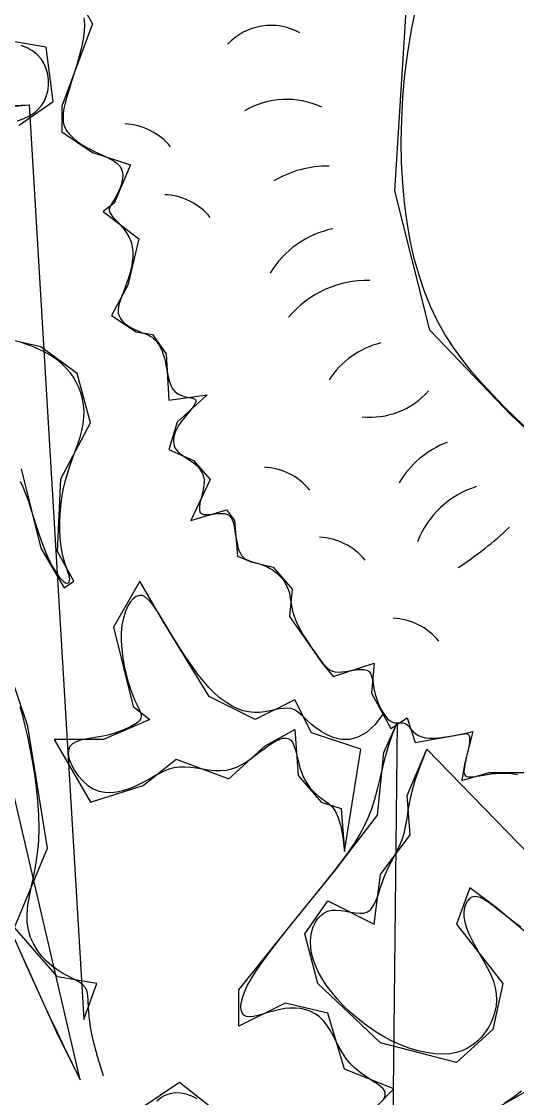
# Model space of a CAD drawing. Header units: metres. Extents: x -5582206 to 1721362, y -2047520 to 6750995.
# Drawn here: x 3381.7 to 3482.4, y 1807.5 to 2026 of the extents above; entities that cross this region are included whole.
import ezdxf

# ---------------------------------------------------------------- set-up
doc = ezdxf.new("R2010")
doc.units = ezdxf.units.M
doc.layers.add('3', color=3, linetype='Continuous')
doc.layers.add('7', color=7, linetype='Continuous')

msp = doc.modelspace()

# ---------------------------------------------------------------- linework, layer by layer
at = {"layer": '3'}
for points in [[(3391.94, 2032.85), (3396.13, 2025.54), (3389.85, 2008.82), (3389.85, 2003.6), (3396.13, 1999.42), (3403.84, 1996.9), (3400.51, 1989.13), (3398.28, 1987.46), (3405.51, 1981.91), (3403.29, 1972.47), (3399.95, 1966.36), (3404.95, 1963.03), (3408.29, 1962.47), (3411.07, 1958.59), (3411.62, 1949.15), (3419.41, 1950.26), (3413.29, 1944.71), (3411.62, 1939.15), (3416.63, 1936.93), (3419.96, 1933.04), (3416.07, 1924.72), (3423.3, 1926.94), (3424.96, 1924.72), (3425.52, 1917.5), (3428.3, 1916.39), (3432.75, 1915.28), (3436.64, 1910.83), (3436.08, 1905.28), (3442.75, 1895.84), (3444.97, 1893.07), (3453.31, 1895.84), (3452.76, 1889.73), (3456.65, 1882.52), (3459.98, 1884.74), (3461.65, 1879.74), (3471.1, 1881.4), (3473.32, 1881.96), (3471.65, 1875.3), (3471.1, 1871.97), (3476.66, 1873.63), (3484.99, 1873.63)], [(3503.1, 1925.68), (3481.09, 1946.1), (3464.58, 1963.38), (3457.51, 1991.65), (3459.87, 2029.34)], [(3484.46, 1943.2), (3482.01, 1945.58), (3479.65, 1947.91), (3477.38, 1950.23), (3475.21, 1952.55), (3473.15, 1954.9), (3471.21, 1957.32), (3469.39, 1959.82), (3467.7, 1962.44), (3466.16, 1965.21), (3464.76, 1968.14), (3463.5, 1971.24), (3462.4, 1974.51), (3461.44, 1977.94), (3460.63, 1981.53), (3459.97, 1985.27), (3459.45, 1989.17), (3459.08, 1993.22), (3458.86, 1997.41), (3458.79, 2001.73), (3458.88, 2006.14), (3459.13, 2010.63), (3459.55, 2015.16), (3460.13, 2019.72), (3460.89, 2024.28), (3461.83, 2028.82)], [(3394.37, 2026.72), (3394.44, 2025.41), (3394.38, 2023.97), (3394.18, 2022.41), (3393.84, 2020.73), (3393.4, 2018.99), (3392.9, 2017.23), (3392.37, 2015.48), (3391.83, 2013.79), (3391.33, 2012.19), (3390.9, 2010.74), (3390.55, 2009.45), (3390.31, 2008.33), (3390.16, 2007.34), (3390.11, 2006.47), (3390.16, 2005.7), (3390.31, 2005.01), (3390.55, 2004.37), (3390.9, 2003.77), (3391.34, 2003.2), (3391.87, 2002.63), (3392.47, 2002.09), (3393.15, 2001.57), (3393.89, 2001.07), (3394.68, 2000.59), (3395.51, 2000.13), (3396.37, 1999.7), (3397.25, 1999.29), (3398.13, 1998.89), (3398.98, 1998.5), (3399.78, 1998.09), (3400.51, 1997.65), (3401.14, 1997.17), (3401.65, 1996.63), (3402, 1996.03), (3402.19, 1995.34), (3402.24, 1994.6), (3402.15, 1993.83), (3401.97, 1993.03), (3401.71, 1992.24), (3401.39, 1991.49), (3401.05, 1990.78), (3400.69, 1990.14), (3400.36, 1989.6), (3400.05, 1989.13), (3399.8, 1988.72), (3399.62, 1988.34), (3399.51, 1987.98), (3399.51, 1987.62), (3399.62, 1987.24), (3399.86, 1986.81), (3400.24, 1986.33), (3400.73, 1985.79), (3401.3, 1985.19), (3401.9, 1984.52), (3402.5, 1983.8), (3403.06, 1983.01), (3403.56, 1982.17), (3403.94, 1981.26), (3404.18, 1980.3), (3404.29, 1979.28), (3404.28, 1978.24), (3404.18, 1977.18), (3403.99, 1976.11), (3403.74, 1975.05), (3403.44, 1974.02), (3403.1, 1973.02), (3402.75, 1972.08), (3402.4, 1971.18), (3402.06, 1970.34), (3401.77, 1969.54), (3401.53, 1968.79), (3401.37, 1968.09), (3401.3, 1967.44), (3401.34, 1966.82), (3401.51, 1966.26), (3401.78, 1965.73), (3402.15, 1965.25), (3402.59, 1964.81), (3403.08, 1964.42), (3403.61, 1964.06), (3404.15, 1963.76), (3404.68, 1963.49), (3405.19, 1963.27), (3405.67, 1963.08), (3406.13, 1962.9), (3406.58, 1962.74), (3407, 1962.57), (3407.41, 1962.39), (3407.81, 1962.17), (3408.2, 1961.92), (3408.57, 1961.61), (3408.94, 1961.25), (3409.29, 1960.83), (3409.62, 1960.35), (3409.93, 1959.79), (3410.22, 1959.16), (3410.47, 1958.45), (3410.7, 1957.66), (3410.89, 1956.79), (3411.07, 1955.86), (3411.25, 1954.91), (3411.45, 1953.97), (3411.69, 1953.07), (3411.99, 1952.23), (3412.36, 1951.5), (3412.83, 1950.91), (3413.4, 1950.46), (3414.04, 1950.15), (3414.71, 1949.93), (3415.38, 1949.78), (3415.99, 1949.66), (3416.5, 1949.54), (3416.88, 1949.38), (3417.09, 1949.15), (3417.09, 1948.82), (3416.91, 1948.4), (3416.59, 1947.9), (3416.15, 1947.34), (3415.64, 1946.73), (3415.1, 1946.08), (3414.55, 1945.4), (3414.03, 1944.71), (3413.58, 1944.01), (3413.21, 1943.33), (3412.91, 1942.65), (3412.69, 1942), (3412.56, 1941.37), (3412.52, 1940.78), (3412.58, 1940.22), (3412.74, 1939.71), (3412.99, 1939.25), (3413.34, 1938.83), (3413.76, 1938.44), (3414.23, 1938.08), (3414.74, 1937.73), (3415.28, 1937.38), (3415.82, 1937.02), (3416.35, 1936.65), (3416.86, 1936.26), (3417.32, 1935.83), (3417.75, 1935.37), (3418.11, 1934.86), (3418.4, 1934.31), (3418.62, 1933.7), (3418.74, 1933.03), (3418.76, 1932.3), (3418.67, 1931.51), (3418.51, 1930.68), (3418.31, 1929.83), (3418.1, 1929.01), (3417.92, 1928.23), (3417.81, 1927.53), (3417.8, 1926.93), (3417.92, 1926.47), (3418.21, 1926.17), (3418.64, 1926), (3419.18, 1925.94), (3419.8, 1925.95), (3420.46, 1926.02), (3421.13, 1926.1), (3421.78, 1926.17), (3422.37, 1926.2), (3422.88, 1926.16), (3423.32, 1926.06), (3423.69, 1925.88), (3423.99, 1925.63), (3424.25, 1925.31), (3424.46, 1924.91), (3424.63, 1924.43), (3424.78, 1923.88), (3424.91, 1923.26), (3425.03, 1922.58), (3425.15, 1921.86), (3425.27, 1921.13), (3425.39, 1920.41), (3425.53, 1919.72), (3425.7, 1919.08), (3425.89, 1918.52), (3426.12, 1918.04), (3426.38, 1917.65), (3426.67, 1917.33), (3426.99, 1917.07), (3427.34, 1916.86), (3427.73, 1916.68), (3428.14, 1916.53), (3428.58, 1916.39), (3429.04, 1916.25), (3429.53, 1916.1), (3430.03, 1915.94), (3430.55, 1915.76), (3431.07, 1915.56), (3431.6, 1915.32), (3432.13, 1915.04), (3432.65, 1914.72), (3433.17, 1914.35), (3433.67, 1913.93), (3434.14, 1913.46), (3434.59, 1912.96), (3434.99, 1912.43), (3435.35, 1911.86), (3435.65, 1911.26), (3435.9, 1910.65), (3436.07, 1910.01), (3436.2, 1909.36), (3436.31, 1908.67), (3436.42, 1907.95), (3436.54, 1907.2), (3436.72, 1906.39), (3436.96, 1905.54), (3437.29, 1904.63), (3437.72, 1903.67), (3438.25, 1902.67), (3438.84, 1901.64), (3439.47, 1900.62), (3440.13, 1899.62), (3440.79, 1898.66), (3441.42, 1897.76), (3442.01, 1896.95), (3442.53, 1896.24), (3443.01, 1895.63), (3443.46, 1895.12), (3443.9, 1894.71), (3444.35, 1894.39), (3444.84, 1894.17), (3445.38, 1894.03), (3445.99, 1893.99), (3446.7, 1894.03), (3447.47, 1894.13), (3448.27, 1894.25), (3449.09, 1894.38), (3449.88, 1894.49), (3450.62, 1894.54), (3451.28, 1894.5), (3451.83, 1894.36), (3452.25, 1894.09), (3452.56, 1893.69), (3452.78, 1893.18), (3452.94, 1892.58), (3453.07, 1891.9), (3453.18, 1891.16), (3453.32, 1890.37), (3453.5, 1889.55), (3453.74, 1888.71), (3454.04, 1887.88), (3454.39, 1887.06), (3454.78, 1886.3), (3455.2, 1885.6), (3455.65, 1884.98), (3456.1, 1884.47), (3456.55, 1884.09), (3457, 1883.84), (3457.44, 1883.72), (3457.86, 1883.67), (3458.27, 1883.67), (3458.66, 1883.69), (3459.03, 1883.7), (3459.38, 1883.66), (3459.7, 1883.53), (3460.01, 1883.31), (3460.3, 1883), (3460.61, 1882.63), (3460.94, 1882.23), (3461.33, 1881.82), (3461.78, 1881.44), (3462.31, 1881.11), (3462.95, 1880.85), (3463.7, 1880.69), (3464.54, 1880.62), (3465.45, 1880.62), (3466.39, 1880.69), (3467.33, 1880.79), (3468.25, 1880.93), (3469.11, 1881.07), (3469.89, 1881.22), (3470.57, 1881.35), (3471.14, 1881.45), (3471.6, 1881.5), (3471.98, 1881.51), (3472.27, 1881.45), (3472.47, 1881.31), (3472.61, 1881.08), (3472.67, 1880.76), (3472.68, 1880.32), (3472.63, 1879.8), (3472.55, 1879.2), (3472.43, 1878.55), (3472.29, 1877.87), (3472.14, 1877.18), (3471.99, 1876.5), (3471.84, 1875.85), (3471.71, 1875.25), (3471.61, 1874.71), (3471.55, 1874.23), (3471.53, 1873.8), (3471.57, 1873.45), (3471.67, 1873.16), (3471.85, 1872.94), (3472.12, 1872.8), (3472.48, 1872.73), (3472.93, 1872.73), (3473.46, 1872.78), (3474.06, 1872.87), (3474.74, 1872.98), (3475.48, 1873.11), (3476.27, 1873.24), (3477.12, 1873.35), (3478.01, 1873.44), (3478.92, 1873.5), (3479.83, 1873.51), (3480.73, 1873.47), (3481.6, 1873.37), (3482.41, 1873.2)], [(3381.2, 2004.95), (3388.1, 2009.78), (3386.72, 2020.8), (3374.3, 2022.87)], [(3380.86, 2005.87), (3381.83, 2006.17), (3382.76, 2006.56), (3383.63, 2007.04), (3384.44, 2007.61), (3385.16, 2008.27), (3385.79, 2009.02), (3386.32, 2009.87), (3386.72, 2010.81), (3387, 2011.84), (3387.15, 2012.95), (3387.15, 2014.08), (3387.01, 2015.23), (3386.72, 2016.36), (3386.27, 2017.43), (3385.66, 2018.43), (3384.88, 2019.31), (3383.94, 2020.06), (3382.84, 2020.66), (3381.62, 2021.1)], [(3366.02, 2008.4), (3383.27, 2009.09)], [(3377.49, 2008.58), (3383.27, 2009.09), (3394.33, 1823.48), (3397.01, 1830.84), (3388.98, 1832.18), (3380.27, 1842.21), (3386.97, 1858.27), (3382.95, 1883.03), (3378.93, 1895.07)], [(3381.61, 1935.21), (3385.63, 1919.15), (3390.32, 1911.12), (3392.33, 1912.46), (3388.98, 1918.48), (3389.65, 1933.2), (3395.67, 1944.58), (3392.99, 1954.61), (3385.63, 1959.96), (3376.92, 1961.97)], [(3381.39, 1932.76), (3381.96, 1931.56), (3382.52, 1930.18), (3383.07, 1928.66), (3383.6, 1927.04), (3384.14, 1925.37), (3384.67, 1923.69), (3385.2, 1922.05), (3385.74, 1920.49), (3386.29, 1919.05), (3386.84, 1917.73), (3387.39, 1916.55), (3387.93, 1915.5), (3388.45, 1914.59), (3388.96, 1913.81), (3389.43, 1913.18), (3389.87, 1912.69), (3390.27, 1912.34), (3390.62, 1912.13), (3390.91, 1912.05), (3391.15, 1912.09), (3391.33, 1912.23), (3391.44, 1912.48), (3391.47, 1912.82), (3391.43, 1913.24), (3391.31, 1913.74), (3391.12, 1914.32), (3390.89, 1914.99), (3390.62, 1915.75), (3390.35, 1916.62), (3390.08, 1917.6), (3389.84, 1918.7), (3389.65, 1919.93), (3389.51, 1921.29), (3389.44, 1922.77), (3389.44, 1924.33), (3389.51, 1925.95), (3389.65, 1927.62), (3389.87, 1929.31), (3390.16, 1930.99), (3390.54, 1932.64), (3390.99, 1934.25), (3391.51, 1935.81), (3392.05, 1937.32), (3392.59, 1938.79), (3393.11, 1940.23), (3393.57, 1941.63), (3393.95, 1943), (3394.22, 1944.35), (3394.37, 1945.68), (3394.38, 1946.98), (3394.27, 1948.24), (3394.06, 1949.47), (3393.73, 1950.65), (3393.31, 1951.77), (3392.8, 1952.83), (3392.21, 1953.83), (3391.55, 1954.76), (3390.82, 1955.61), (3390.03, 1956.4), (3389.19, 1957.12), (3388.29, 1957.78), (3387.36, 1958.38), (3386.4, 1958.92), (3385.4, 1959.41), (3384.39, 1959.84), (3383.37, 1960.24), (3382.34, 1960.63), (3381.33, 1961.02)], [(3381.5, 1837.11), (3382.64, 1834.58), (3383.79, 1832.03), (3384.96, 1829.43), (3386.18, 1826.77), (3387.46, 1823.99), (3388.83, 1821.09), (3390.3, 1818.02), (3391.89, 1814.75), (3393.62, 1811.26), (3360.5, 1953.25)], [(3455.28, 1885.7), (3455.28, 1885.7), (3453.51, 1883.35), (3451.73, 1881.74), (3449.98, 1880.77), (3448.28, 1880.34), (3446.65, 1880.35), (3445.13, 1880.69), (3443.73, 1881.26), (3442.5, 1881.97), (3441.43, 1882.71), (3440.52, 1883.45), (3439.72, 1884.17), (3439.02, 1884.84), (3438.36, 1885.45), (3437.73, 1885.96), (3437.09, 1886.35), (3436.41, 1886.59), (3435.67, 1886.68), (3434.85, 1886.64), (3433.98, 1886.51), (3433.05, 1886.33), (3432.08, 1886.13), (3431.06, 1885.95), (3430.01, 1885.83), (3428.94, 1885.81), (3427.84, 1885.92), (3426.72, 1886.17), (3425.59, 1886.57), (3424.44, 1887.11), (3423.29, 1887.8), (3422.12, 1888.65), (3420.95, 1889.66), (3419.78, 1890.83), (3418.61, 1892.16), (3417.45, 1893.63), (3416.31, 1895.19), (3415.19, 1896.81), (3414.11, 1898.46), (3413.08, 1900.1), (3412.1, 1901.69), (3411.19, 1903.21), (3410.34, 1904.61), (3409.56, 1905.88), (3408.83, 1906.99), (3408.15, 1907.93), (3407.49, 1908.68), (3406.86, 1909.21), (3406.23, 1909.51), (3405.61, 1909.56), (3404.98, 1909.35), (3404.36, 1908.88), (3403.77, 1908.18), (3403.22, 1907.28), (3402.75, 1906.18), (3402.36, 1904.92), (3402.08, 1903.51), (3401.92, 1901.98), (3401.91, 1900.35), (3402.02, 1898.65), (3402.24, 1896.92), (3402.55, 1895.21), (3402.93, 1893.55), (3403.35, 1891.98), (3403.81, 1890.54), (3404.27, 1889.27), (3404.72, 1888.2), (3405.14, 1887.31), (3405.5, 1886.57), (3405.77, 1885.95), (3405.95, 1885.43), (3405.99, 1884.97), (3405.89, 1884.55), (3405.61, 1884.14), (3405.14, 1883.71), (3404.49, 1883.28), (3403.69, 1882.84), (3402.76, 1882.41), (3401.73, 1882.01), (3400.62, 1881.63), (3399.45, 1881.3), (3398.24, 1881.02), (3397.03, 1880.79), (3395.84, 1880.6), (3394.71, 1880.4), (3393.68, 1880.17), (3392.78, 1879.87), (3392.04, 1879.47), (3391.51, 1878.93), (3391.21, 1878.23), (3391.17, 1877.35), (3391.38, 1876.32), (3391.81, 1875.21), (3392.42, 1874.06), (3393.2, 1872.95), (3394.11, 1871.91), (3395.13, 1871.02), (3396.23, 1870.31), (3397.39, 1869.85), (3398.58, 1869.61), (3399.79, 1869.56), (3401.02, 1869.69), (3402.24, 1869.95), (3403.44, 1870.33), (3404.6, 1870.79), (3405.72, 1871.32), (3406.78, 1871.87), (3407.79, 1872.44), (3408.77, 1872.99), (3409.74, 1873.51), (3410.7, 1873.96), (3411.68, 1874.34), (3412.7, 1874.62), (3413.76, 1874.77), (3414.87, 1874.79), (3416.04, 1874.7), (3417.24, 1874.54), (3418.46, 1874.36), (3419.68, 1874.18), (3420.9, 1874.05), (3422.09, 1874.01), (3423.24, 1874.11), (3424.35, 1874.35), (3425.4, 1874.74), (3426.42, 1875.24), (3427.39, 1875.82), (3428.32, 1876.46), (3429.22, 1877.13), (3430.1, 1877.8), (3430.94, 1878.45), (3431.77, 1879.05), (3432.57, 1879.58), (3433.33, 1880.02), (3434.04, 1880.35), (3434.71, 1880.56), (3435.31, 1880.62), (3435.84, 1880.52), (3436.3, 1880.24), (3436.68, 1879.77), (3437, 1879.13), (3437.26, 1878.36), (3437.5, 1877.49), (3437.73, 1876.55), (3437.97, 1875.58), (3438.23, 1874.6), (3438.53, 1873.66), (3438.9, 1872.77), (3439.32, 1871.94), (3439.8, 1871.18), (3440.32, 1870.47), (3440.88, 1869.82), (3441.49, 1869.22), (3442.12, 1868.68), (3442.78, 1868.2), (3443.45, 1867.74), (3444.13, 1867.25), (3444.8, 1866.6), (3445.43, 1865.7), (3446, 1864.45), (3446.51, 1862.75), (3446.93, 1860.5), (3447.24, 1857.6), (3450.59, 1878.34), (3440.54, 1881.69), (3437.2, 1888.38), (3429.16, 1884.36), (3419.78, 1889.05), (3410.41, 1904.43), (3405.72, 1912.46), (3400.36, 1903.1), (3404.38, 1887.04), (3407.73, 1884.36), (3398.35, 1880.35), (3388.31, 1880.35), (3395.67, 1867.64), (3406.39, 1870.98), (3413.09, 1876.34), (3423.8, 1872.32), (3431.17, 1879.01), (3437.2, 1882.36), (3437.86, 1872.99), (3442.55, 1867.64), (3446.57, 1866.3), (3447.24, 1857.6)], [(3398.35, 1812.11), (3398.35, 1812.11), (3397.08, 1816.03), (3396.23, 1819.29), (3395.7, 1821.98), (3395.42, 1824.16), (3395.3, 1825.9), (3395.24, 1827.28), (3395.18, 1828.36), (3395, 1829.22), (3394.66, 1829.93), (3394.15, 1830.52), (3393.5, 1831.02), (3392.73, 1831.49), (3391.86, 1831.95), (3390.91, 1832.43), (3389.9, 1832.98), (3388.86, 1833.63), (3387.82, 1834.41), (3386.79, 1835.32), (3385.82, 1836.35), (3384.93, 1837.5), (3384.16, 1838.77), (3383.53, 1840.15), (3383.08, 1841.64), (3382.84, 1843.22), (3382.82, 1844.9), (3383, 1846.68), (3383.31, 1848.56), (3383.72, 1850.55), (3384.16, 1852.66), (3384.58, 1854.88), (3384.94, 1857.24), (3385.18, 1859.72), (3385.27, 1862.33), (3385.21, 1865.04), (3385.02, 1867.8), (3384.74, 1870.56), (3384.36, 1873.3), (3383.93, 1875.97), (3383.45, 1878.51), (3382.95, 1880.91), (3382.44, 1883.11), (3381.93, 1885.12), (3381.38, 1886.97)], [(3453.94, 1806.09), (3457.29, 1809.43), (3447.24, 1813.45), (3443.89, 1824.82), (3435.19, 1826.83), (3425.81, 1822.14), (3425.81, 1829.5), (3436.53, 1842.88), (3445.23, 1853.59), (3453.94, 1864.96), (3455.28, 1877.67), (3457.96, 1883.69)], [(3455.13, 1807.13), (3455.36, 1807.66), (3455.5, 1808.16), (3455.51, 1808.63), (3455.37, 1809.09), (3455.05, 1809.54), (3454.54, 1810.01), (3453.85, 1810.5), (3453.03, 1811.03), (3452.12, 1811.61), (3451.16, 1812.25), (3450.19, 1812.96), (3449.24, 1813.77), (3448.36, 1814.67), (3447.57, 1815.69), (3446.86, 1816.78), (3446.21, 1817.93), (3445.59, 1819.09), (3444.99, 1820.24), (3444.37, 1821.34), (3443.71, 1822.36), (3443, 1823.26), (3442.21, 1824.02), (3441.34, 1824.65), (3440.4, 1825.13), (3439.41, 1825.49), (3438.38, 1825.72), (3437.3, 1825.83), (3436.2, 1825.83), (3435.07, 1825.71), (3433.94, 1825.5), (3432.82, 1825.22), (3431.73, 1824.9), (3430.68, 1824.6), (3429.7, 1824.33), (3428.81, 1824.14), (3428.03, 1824.07), (3427.37, 1824.15), (3426.86, 1824.41), (3426.5, 1824.85), (3426.29, 1825.45), (3426.23, 1826.2), (3426.33, 1827.09), (3426.59, 1828.12), (3427.01, 1829.26), (3427.6, 1830.51), (3428.35, 1831.85), (3429.24, 1833.26), (3430.25, 1834.74), (3431.35, 1836.26), (3432.52, 1837.81), (3433.73, 1839.37), (3434.97, 1840.91), (3436.19, 1842.44), (3437.39, 1843.92), (3438.56, 1845.37), (3439.71, 1846.8), (3440.84, 1848.19), (3441.95, 1849.58), (3443.05, 1850.95), (3444.14, 1852.32), (3445.23, 1853.7), (3446.32, 1855.09), (3447.39, 1856.5), (3448.44, 1857.95), (3449.45, 1859.45), (3450.4, 1861.02), (3451.29, 1862.66), (3452.1, 1864.4), (3452.82, 1866.24), (3453.44, 1868.2), (3454, 1870.26), (3454.52, 1872.41), (3455.05, 1874.61), (3455.62, 1876.86), (3456.27, 1879.14), (3457.04, 1881.42), (3457.96, 1883.69), (3456.62, 1759.26)], [(3472.02, 1802.07), (3487.42, 1810.77), (3497.47, 1825.49), (3493.45, 1838.2), (3486.08, 1839.54), (3478.05, 1846.23), (3472.69, 1850.24), (3470.01, 1842.88), (3479.39, 1830.84), (3477.38, 1821.48), (3470.01, 1814.78), (3454.61, 1818.8), (3441.88, 1830.84), (3439.2, 1840.88), (3443.89, 1847.57), (3453.27, 1842.88), (3454.61, 1852.92), (3460.63, 1860.95), (3459.96, 1868.98), (3463.98, 1878.34)], [(3483.07, 1842.24), (3482.11, 1842.94), (3481.16, 1843.66), (3480.24, 1844.38), (3479.35, 1845.1), (3478.49, 1845.78), (3477.68, 1846.43), (3476.9, 1847.01), (3476.17, 1847.53), (3475.48, 1847.94), (3474.83, 1848.25), (3474.22, 1848.43), (3473.66, 1848.47), (3473.14, 1848.35), (3472.66, 1848.05), (3472.24, 1847.59), (3471.9, 1846.98), (3471.66, 1846.23), (3471.53, 1845.35), (3471.53, 1844.36), (3471.69, 1843.28), (3472.02, 1842.1), (3472.52, 1840.86), (3473.17, 1839.55), (3473.92, 1838.2), (3474.71, 1836.82), (3475.51, 1835.43), (3476.27, 1834.03), (3476.95, 1832.64), (3477.49, 1831.29), (3477.86, 1829.97), (3478.07, 1828.7), (3478.12, 1827.46), (3478.03, 1826.27), (3477.81, 1825.12), (3477.47, 1824.01), (3477.03, 1822.95), (3476.48, 1821.92), (3475.86, 1820.94), (3475.14, 1820.02), (3474.33, 1819.17), (3473.41, 1818.41), (3472.4, 1817.75), (3471.27, 1817.22), (3470.03, 1816.82), (3468.67, 1816.57), (3467.19, 1816.48), (3465.6, 1816.56), (3463.93, 1816.8), (3462.2, 1817.18), (3460.42, 1817.71), (3458.63, 1818.39), (3456.83, 1819.2), (3455.05, 1820.14), (3453.32, 1821.2), (3451.64, 1822.37), (3450.03, 1823.62), (3448.51, 1824.95), (3447.09, 1826.31), (3445.78, 1827.71), (3444.6, 1829.11), (3443.56, 1830.51), (3442.67, 1831.87), (3441.94, 1833.2), (3441.35, 1834.49), (3440.91, 1835.75), (3440.6, 1836.96), (3440.42, 1838.13), (3440.36, 1839.25), (3440.43, 1840.32), (3440.61, 1841.34), (3440.91, 1842.28), (3441.3, 1843.15), (3441.8, 1843.92), (3442.39, 1844.57), (3443.07, 1845.09), (3443.83, 1845.46), (3444.67, 1845.67), (3445.58, 1845.72), (3446.54, 1845.63), (3447.53, 1845.48), (3448.51, 1845.3), (3449.47, 1845.14), (3450.37, 1845.06), (3451.2, 1845.11), (3451.93, 1845.34), (3452.54, 1845.78), (3453.05, 1846.42), (3453.48, 1847.23), (3453.87, 1848.17), (3454.23, 1849.2), (3454.58, 1850.31), (3454.96, 1851.45), (3455.39, 1852.58), (3455.88, 1853.7), (3456.43, 1854.8), (3457, 1855.88), (3457.57, 1856.98), (3458.13, 1858.08), (3458.65, 1859.22), (3459.1, 1860.39), (3459.46, 1861.62), (3459.73, 1862.91), (3459.96, 1864.32), (3460.2, 1865.91), (3460.53, 1867.72), (3461.01, 1869.82), (3461.7, 1872.25), (3462.67, 1875.07), (3463.98, 1878.34), (3577.83, 1761.26)], [(3373.61, 1854.68), (3382.58, 1834.69), (3388.79, 1820.91), (3393.62, 1811.26)], [(3405.72, 1805.42), (3413.76, 1810.77), (3423.13, 1803.41)], [(3409.13, 1806.99), (3409.96, 1807.66), (3410.88, 1808.18), (3411.86, 1808.52), (3412.9, 1808.68), (3413.98, 1808.65), (3415.08, 1808.43), (3416.18, 1808.03), (3417.29, 1807.48)], [(3479.76, 1806.52), (3481.49, 1807.74), (3483.21, 1809.02)]]:
    msp.add_lwpolyline(points, dxfattribs=at)
for centre, radius, start, end in [((-1930422.04, 3099211.39), 3651783.58, 301.98, 301.98), ((398519.78, -985039.58), 1062480.8, 111.78, 111.78), ((3432.32, 2013.17), 12.03, 60.91, 137.02), ((3435.51, 1993.37), 16.82, 64.85, 120.59), ((3402.18, 1992.59), 12.62, 39.25, 87.67), ((3443.73, 1975.65), 20.99, 88.86, 120.98), ((3410.24, 1978.25), 12.62, 39.25, 87.67), ((3448.79, 1964.91), 19.41, 101.57, 148.81), ((3451.93, 1952.6), 20.87, 88.77, 140.08), ((3458.73, 1943.94), 17.33, 103.72, 147.3), ((3452.55, 1961.46), 15.73, 263.9, 318.56), ((3474.74, 1922.86), 18.93, 110.56, 149.86), ((3430.44, 1922.95), 12.62, 39.25, 87.67), ((3479.6, 1913.72), 18.74, 107.17, 159.07), ((3429.17, 1978.41), 75.44, 303.07, 313.19), ((3441.66, 1908.75), 12.62, 39.25, 87.67), ((3456.62, 1892.31), 12.62, 39.25, 87.67)]:
    msp.add_arc(centre, radius, start, end, dxfattribs=at)
at = {"layer": '7'}
for radius in [640, 600]:
    msp.add_circle((3904.88, 1987.44), radius, dxfattribs=at)

doc.saveas('drawing.dxf')
